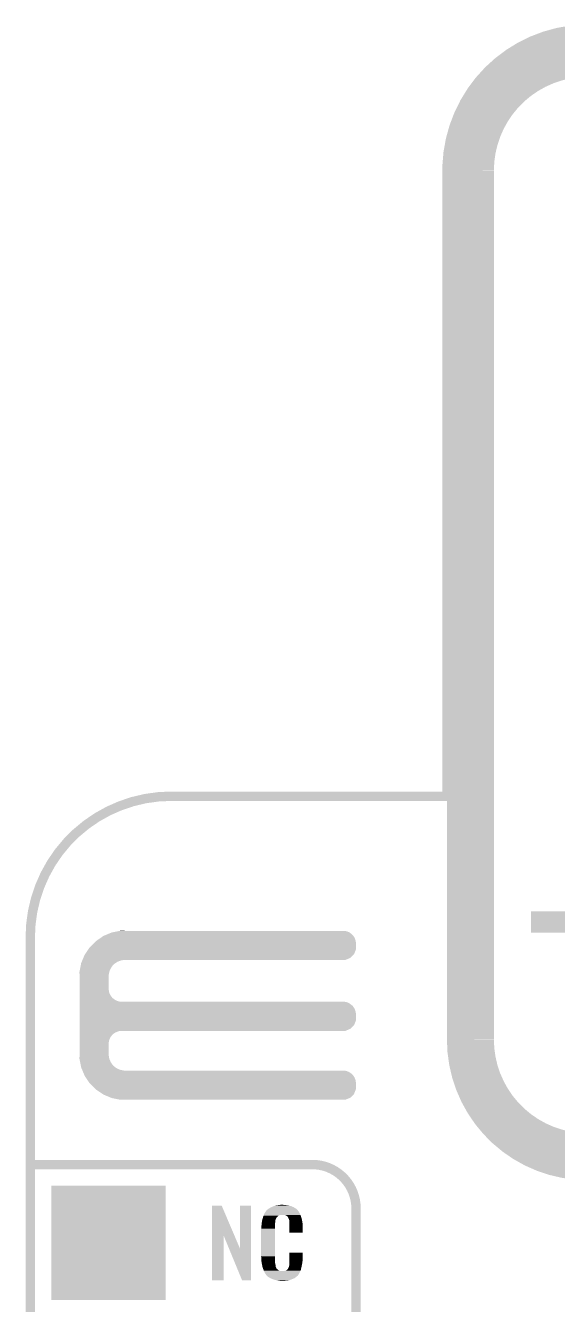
# Model space of a CAD drawing. Extents: x -1.3 to 24.2, y -3.9 to 39.2.
# Drawn here: x -1.35 to 7.28, y 16.78 to 37.51 of the extents above; entities that cross this region are included whole.
import ezdxf

# ---------------------------------------------------------------- set-up
doc = ezdxf.new("R2010")
doc.units = 0
doc.layers.get('0').update_dxf_attribs({"linetype": 'CONTINUOUS'})
for name, color, linetype in [('6DOF_IMU_14_CLICK_V100_GKO', 5, 'CONTINUOUS'), ('6DOF_IMU_14_CLICK_V100_GTO', 14, 'CONTINUOUS'), ('6DOF_IMU_14_CLICK_V100_GTS', 12, 'CONTINUOUS')]:
    doc.layers.add(name, color=color, linetype=linetype)

# ---------------------------------------------------------------- blocks, each defined once
blk = doc.blocks.new('SQUARE_28')
blk.add_solid([(0.9271, 0.9271), (0.9271, -0.9271), (-0.9271, 0.9271), (-0.9271, -0.9271)])

msp = doc.modelspace()

# ---------------------------------------------------------------- linework, layer by layer
at = {"layer": '6DOF_IMU_14_CLICK_V100_GKO', "const_width": 0.1524}
for points in [[(7.49046, 37.43198, 0.3663453), (5.48894, 35.23742)], [(1.016, 25.019, 0.4142136), (-1.27, 22.733)]]:
    msp.add_lwpolyline(points, format="xyb", dxfattribs=at)
for points in [[(1.016, 25.019), (5.4864, 25.019), (5.4864, 35.23742)], [(-1.27, -3.81), (-1.27, 22.733)]]:
    msp.add_lwpolyline(points, dxfattribs=at)
at = {"layer": '6DOF_IMU_14_CLICK_V100_GTO'}
for points, const_width in [([(7.76732, 37.0586, 0.4149966), (5.8674, 35.1536)], 0.762), ([(5.8674, 21.082, 0.4149969), (7.76732, 19.176994)], 0.762), ([(4.0132, 18.3388, 0.4142136), (3.302, 19.05)], 0.1524)]:
    msp.add_lwpolyline(points, format="xyb", dxfattribs=dict(at, const_width=const_width))
for points, const_width in [([(5.8674, 21.082), (5.8674, 35.1536)], 0.762), ([(6.85038, 22.97938), (10.12698, 22.97938)], 0.3429), ([(-1.27, 19.05), (3.302, 19.05)], 0.1524), ([(4.0132, -0.5588), (4.0132, 18.3388)], 0.1524)]:
    msp.add_lwpolyline(points, dxfattribs=dict(at, const_width=const_width))
for points in [[(0.004382, 22.791418), (0.053342, 22.81174), (3.934462, 22.791418), (3.905108, 22.81174)], [(0.053342, 22.81174), (0.066262, 22.814278), (3.905108, 22.81174), (3.901442, 22.814278)], [(0.066262, 22.814278), (0.143848, 22.829518), (3.901442, 22.814278), (3.863342, 22.829518)], [(0.143848, 22.829518), (0.18265, 22.83714), (3.863342, 22.829518), (3.822702, 22.83714)], [(0.18265, 22.83714), (0.195582, 22.83968), (0.26924, 22.83714), (0.195582, 22.83968)], [(-0.307338, 22.5679), (-0.254, 22.6187), (4.010658, 22.5679), (4.010658, 22.6187)], [(-0.254, 22.6187), (-0.224974, 22.649178), (4.010658, 22.6187), (4.01066, 22.649178)], [(-0.224974, 22.649178), (-0.203198, 22.67204), (4.01066, 22.649178), (4.006374, 22.67204)], [(-0.203198, 22.67204), (-0.17734, 22.689818), (4.006374, 22.67204), (4.00304, 22.689818)], [(-0.17734, 22.689818), (-0.121918, 22.727922), (4.00304, 22.689818), (3.9878, 22.727922)], [(-0.121918, 22.727922), (-0.081282, 22.75586), (3.9878, 22.727922), (3.968458, 22.75586)], [(-0.081282, 22.75586), (-0.069044, 22.76094), (3.968458, 22.75586), (3.96494, 22.76094)], [(-0.069044, 22.76094), (0.004382, 22.791418), (3.96494, 22.76094), (3.934462, 22.791418)], [(-0.422358, 22.36724), (-0.409706, 22.39772), (3.843016, 22.36724), (3.919216, 22.39772)], [(-0.409706, 22.39772), (-0.388618, 22.448522), (3.919216, 22.39772), (3.970016, 22.448522)], [(-0.388618, 22.448522), (-0.381702, 22.458682), (3.970016, 22.448522), (3.980176, 22.458682)], [(-0.381702, 22.458682), (-0.329824, 22.534876), (3.980176, 22.458682), (4.010658, 22.534876)], [(-0.329824, 22.534876), (-0.307338, 22.5679), (4.010658, 22.534876), (4.010658, 22.5679)], [(-0.47244, 22.171662), (-0.471444, 22.176738), (0.011684, 22.171662), (0.0127, 22.176738)], [(-0.471444, 22.176738), (-0.461962, 22.225002), (0.0127, 22.176738), (0.03302, 22.225002)], [(-0.461962, 22.225002), (-0.453482, 22.268178), (0.03302, 22.225002), (0.06096, 22.268178)], [(-0.453482, 22.268178), (-0.44949, 22.2885), (0.06096, 22.268178), (0.078738, 22.2885)], [(-0.44949, 22.2885), (-0.445996, 22.30628), (0.078738, 22.2885), (0.099058, 22.30628)], [(-0.445996, 22.30628), (-0.444498, 22.313902), (0.099058, 22.30628), (0.110838, 22.313902)], [(-0.444498, 22.313902), (-0.436066, 22.334218), (0.110838, 22.313902), (0.14224, 22.334218)], [(-0.436066, 22.334218), (-0.427632, 22.354538), (0.14224, 22.334218), (0.190498, 22.354538)], [(-0.427632, 22.354538), (-0.423414, 22.3647), (0.190498, 22.354538), (0.24384, 22.3647)], [(-0.423414, 22.3647), (-0.422358, 22.36724), (0.24384, 22.3647), (0.26924, 22.36724)], [(-0.470862, 22.125938), (-0.47244, 22.171662), (0.00254, 22.125938), (0.011684, 22.171662)], [(-0.4699, 22.098), (-0.470862, 22.125938), (0.00254, 22.098), (0.00254, 22.125938)], [(-0.4699, 21.879558), (-0.4699, 22.098), (0.00254, 21.879558), (0.00254, 22.098)], [(-0.4699, 21.838918), (-0.4699, 21.879558), (0.010162, 21.838918), (0.00254, 21.879558)], [(-0.4699, 21.800818), (-0.4699, 21.838918), (0.025402, 21.800818), (0.010162, 21.838918)], [(-0.4699, 21.76526), (-0.4699, 21.800818), (0.0508, 21.76526), (0.025402, 21.800818)], [(-0.4699, 21.750018), (-0.4699, 21.76526), (0.063502, 21.750018), (0.0508, 21.76526)], [(-0.4699, 21.73732), (-0.4699, 21.750018), (0.078742, 21.73732), (0.063502, 21.750018)], [(-0.4699, 21.71446), (-0.4699, 21.73732), (0.114302, 21.71446), (0.078742, 21.73732)], [(-0.4699, 21.69668), (-0.4699, 21.71446), (0.152402, 21.69668), (0.114302, 21.71446)], [(-0.4699, 21.68906), (-0.4699, 21.69668), (0.190502, 21.68906), (0.152402, 21.69668)], [(-0.4699, 21.681438), (-0.4699, 21.68906), (3.863342, 21.681438), (3.822702, 21.68906)], [(-0.4699, 21.663658), (-0.4699, 21.681438), (3.901442, 21.663658), (3.863342, 21.681438)], [(-0.4699, 21.6408), (-0.4699, 21.663658), (3.93446, 21.6408), (3.901442, 21.663658)], [(-0.4699, 21.628102), (-0.4699, 21.6408), (3.949698, 21.628102), (3.93446, 21.6408)], [(-0.4699, 21.612858), (-0.4699, 21.628102), (3.96494, 21.612858), (3.949698, 21.628102)], [(-0.4699, 21.577302), (-0.4699, 21.612858), (3.9878, 21.577302), (3.96494, 21.612858)], [(-0.4699, 21.539198), (-0.4699, 21.577302), (4.00304, 21.539198), (3.9878, 21.577302)], [(-0.4699, 21.498558), (-0.4699, 21.539198), (4.01066, 21.498558), (4.00304, 21.539198)], [(-0.4699, 21.384256), (-0.4699, 21.498558), (4.010658, 21.384256), (4.01066, 21.498558)], [(-0.4699, 21.308062), (-0.4699, 21.384256), (3.980178, 21.308062), (4.010658, 21.384256)], [(-0.4699, 21.249638), (-0.4699, 21.308062), (3.919216, 21.249638), (3.980178, 21.308062)], [(-0.4699, 21.21662), (-0.4699, 21.249638), (3.843016, 21.21662), (3.919216, 21.249638)], [(-0.4699, 21.206458), (-0.4699, 21.21662), (0.152398, 21.206458), (0.190496, 21.21662)], [(-0.4699, 21.191218), (-0.4699, 21.206458), (0.1143, 21.191218), (0.152398, 21.206458)], [(-0.4699, 21.16836), (-0.4699, 21.191218), (0.07874, 21.16836), (0.1143, 21.191218)], [(-0.4699, 21.155658), (-0.4699, 21.16836), (0.063498, 21.155658), (0.07874, 21.16836)], [(-0.4699, 21.14042), (-0.4699, 21.155658), (0.0508, 21.14042), (0.063498, 21.155658)], [(-0.4699, 21.104862), (-0.4699, 21.14042), (0.0254, 21.104862), (0.0508, 21.14042)], [(-0.4699, 21.066758), (-0.4699, 21.104862), (0.01016, 21.066758), (0.0254, 21.104862)], [(-0.4699, 21.026118), (-0.4699, 21.066758), (0.00254, 21.026118), (0.01016, 21.066758)], [(-0.4699, 20.8407), (-0.4699, 21.026118), (0.00254, 20.8407), (0.00254, 21.026118)], [(-0.47244, 20.767042), (-0.470776, 20.815298), (0.011734, 20.767042), (0.00254, 20.815298)], [(-0.47144, 20.761958), (-0.47244, 20.767042), (0.012702, 20.761958), (0.011734, 20.767042)], [(-0.461962, 20.7137), (-0.47144, 20.761958), (0.033022, 20.7137), (0.012702, 20.761958)], [(-0.470776, 20.815298), (-0.4699, 20.8407), (0.00254, 20.815298), (0.00254, 20.8407)], [(-0.453478, 20.670518), (-0.461962, 20.7137), (0.06096, 20.670518), (0.033022, 20.7137)], [(-0.449488, 20.650198), (-0.453478, 20.670518), (0.07874, 20.650198), (0.06096, 20.670518)], [(-0.445996, 20.63242), (-0.449488, 20.650198), (0.099062, 20.63242), (0.07874, 20.650198)], [(-0.4445, 20.624802), (-0.445996, 20.63242), (0.110836, 20.624802), (0.099062, 20.63242)], [(-0.436064, 20.60448), (-0.4445, 20.624802), (0.142238, 20.60448), (0.110836, 20.624802)], [(-0.42763, 20.58416), (-0.436064, 20.60448), (0.190502, 20.58416), (0.142238, 20.60448)], [(-0.423412, 20.574), (-0.42763, 20.58416), (0.243842, 20.574), (0.190502, 20.58416)], [(-0.419194, 20.563838), (-0.423412, 20.574), (3.863342, 20.563838), (3.822702, 20.574)], [(-0.412868, 20.548598), (-0.419194, 20.563838), (3.901442, 20.548598), (3.863342, 20.563838)], [(-0.40338, 20.525738), (-0.412868, 20.548598), (3.934462, 20.525738), (3.901442, 20.548598)], [(-0.397054, 20.5105), (-0.40338, 20.525738), (3.9497, 20.5105), (3.934462, 20.525738)], [(-0.391782, 20.497796), (-0.397054, 20.5105), (3.96494, 20.497796), (3.9497, 20.5105)], [(-0.38862, 20.490178), (-0.391782, 20.497796), (3.96984, 20.490178), (3.96494, 20.497796)], [(-0.369994, 20.462242), (-0.38862, 20.490178), (3.9878, 20.462242), (3.96984, 20.490178)], [(-0.344592, 20.424138), (-0.369994, 20.462242), (4.00304, 20.424138), (3.9878, 20.462242)], [(-0.317498, 20.383498), (-0.344592, 20.424138), (4.01066, 20.383498), (4.00304, 20.424138)], [(-0.30734, 20.36826), (-0.317498, 20.383498), (4.010658, 20.36826), (4.01066, 20.383498)], [(-0.254, 20.31746), (-0.30734, 20.36826), (4.010658, 20.31746), (4.010658, 20.36826)], [(-0.208034, 20.269196), (-0.254, 20.31746), (4.010658, 20.269196), (4.010658, 20.31746)], [(-0.203202, 20.264122), (-0.208034, 20.269196), (4.008628, 20.264122), (4.010658, 20.269196)], [(-0.096522, 20.193002), (-0.203202, 20.264122), (3.980176, 20.193002), (4.008628, 20.264122)], [(-0.081282, 20.182842), (-0.096522, 20.193002), (3.970016, 20.182842), (3.980176, 20.193002)], [(0.041106, 20.13204), (-0.081282, 20.182842), (3.919216, 20.13204), (3.970016, 20.182842)], [(0.053338, 20.126962), (0.041106, 20.13204), (3.90652, 20.126962), (3.919216, 20.13204)], [(0.18265, 20.10156), (0.053338, 20.126962), (3.843016, 20.10156), (3.90652, 20.126962)], [(0.195578, 20.09902), (0.18265, 20.10156), (0.195578, 20.09902), (0.26924, 20.10156)], [(1.678954, 17.896718), (1.678962, 18.384504), (2.041948, 17.896718), (1.833884, 18.384504)], [(1.678962, 18.384504), (1.678964, 18.38452), (1.833884, 18.384504), (1.678964, 18.38452)], [(2.12852, 17.693758), (2.128542, 18.384496), (2.308846, 17.693758), (2.30886, 18.384496)], [(2.128542, 18.384496), (2.128544, 18.38452), (2.30886, 18.384496), (2.128544, 18.38452)], [(2.518208, 18.23466), (2.52008, 18.239738), (3.110774, 18.23466), (3.10896, 18.239738)], [(2.52008, 18.239738), (2.524762, 18.252442), (3.10896, 18.239738), (3.102032, 18.252442)], [(2.524762, 18.252442), (2.53462, 18.26768), (3.102032, 18.252442), (3.09372, 18.26768)], [(2.53462, 18.26768), (2.549408, 18.290536), (3.09372, 18.26768), (3.083562, 18.290536)], [(2.549408, 18.290536), (2.5527, 18.295622), (3.083562, 18.290536), (3.07848, 18.295622)], [(2.5527, 18.295622), (2.552724, 18.29816), (3.07848, 18.295622), (3.075944, 18.29816)], [(2.552724, 18.29816), (2.555246, 18.298168), (3.075944, 18.29816), (3.075936, 18.298168)], [(2.555246, 18.298168), (2.557272, 18.300702), (3.075936, 18.298168), (3.073402, 18.300702)], [(2.557272, 18.300702), (2.56133, 18.305776), (3.073402, 18.300702), (3.070862, 18.305776)], [(2.56133, 18.305776), (2.5654, 18.310862), (3.070862, 18.305776), (3.066504, 18.310862)], [(2.5654, 18.310862), (2.579912, 18.32356), (3.066504, 18.310862), (3.055622, 18.32356)], [(2.579912, 18.32356), (2.585722, 18.328642), (3.055622, 18.32356), (3.048508, 18.328642)], [(2.585722, 18.328642), (2.598784, 18.336262), (3.048508, 18.328642), (3.03784, 18.336262)], [(2.598784, 18.336262), (2.6162, 18.34642), (3.03784, 18.336262), (3.02091, 18.34642)], [(2.6162, 18.34642), (2.639784, 18.35912), (3.02091, 18.34642), (2.99974, 18.35912)], [(2.639784, 18.35912), (2.64922, 18.3642), (2.99974, 18.35912), (2.98813, 18.3642)], [(2.64922, 18.3642), (2.674618, 18.37436), (2.98813, 18.3642), (2.964908, 18.37436)], [(2.674618, 18.37436), (2.682238, 18.3769), (2.964908, 18.37436), (2.959102, 18.3769)], [(2.682238, 18.3769), (2.69748, 18.38198), (2.959102, 18.3769), (2.938782, 18.38198)], [(2.69748, 18.38198), (2.714414, 18.38706), (2.938782, 18.38198), (2.91846, 18.38706)], [(2.714414, 18.38706), (2.722882, 18.3896), (2.91846, 18.38706), (2.89814, 18.3896)], [(2.722882, 18.3896), (2.75336, 18.39214), (2.89814, 18.3896), (2.87782, 18.39214)], [(2.75336, 18.39214), (2.7686, 18.39468), (2.87782, 18.39214), (2.862582, 18.39468)], [(2.7686, 18.39468), (2.783842, 18.39722), (2.847342, 18.39468), (2.834642, 18.39722)], [(2.4765, 18.04162), (2.47904, 18.0594), (2.69748, 18.04162), (2.69748, 18.0594)], [(2.4765, 18.023842), (2.4765, 18.04162), (2.69748, 18.023842), (2.69748, 18.04162)], [(2.47904, 18.0594), (2.479322, 18.061938), (2.69748, 18.0594), (2.69748, 18.061938)], [(2.479322, 18.061938), (2.48158, 18.08226), (2.69748, 18.061938), (2.70002, 18.08226)], [(2.48158, 18.08226), (2.483836, 18.102578), (2.70002, 18.08226), (2.70002, 18.102578)], [(2.483836, 18.102578), (2.48412, 18.10512), (2.70002, 18.102578), (2.700528, 18.10512)], [(2.48412, 18.10512), (2.485722, 18.115278), (2.700528, 18.10512), (2.70256, 18.115278)], [(2.485722, 18.115278), (2.487728, 18.127978), (2.70256, 18.115278), (2.70256, 18.127978)], [(2.487728, 18.127978), (2.489332, 18.138138), (2.70256, 18.127978), (2.7051, 18.138138)], [(2.489332, 18.138138), (2.490134, 18.143218), (2.7051, 18.138138), (2.7051, 18.143218)], [(2.490134, 18.143218), (2.49174, 18.153382), (2.7051, 18.143218), (2.70787, 18.153382)], [(2.49174, 18.153382), (2.497072, 18.171158), (2.70787, 18.153382), (2.712718, 18.171158)], [(2.497072, 18.171158), (2.503928, 18.194018), (2.712718, 18.171158), (2.725418, 18.194018)], [(2.503928, 18.194018), (2.506978, 18.20418), (2.725418, 18.194018), (2.735582, 18.20418)], [(2.506978, 18.20418), (2.512592, 18.219416), (2.735582, 18.20418), (2.750822, 18.219416)], [(2.512592, 18.219416), (2.518208, 18.234658), (2.750822, 18.219416), (2.788916, 18.234658)], [(2.518208, 18.234658), (2.518208, 18.23466), (2.788916, 18.234658), (2.837178, 18.23466)], [(2.85496, 18.23212), (2.837178, 18.23466), (3.111682, 18.23212), (3.110774, 18.23466)], [(2.867658, 18.22958), (2.85496, 18.23212), (3.112588, 18.22958), (3.111682, 18.23212)], [(2.893056, 18.216882), (2.867658, 18.22958), (3.117124, 18.216882), (3.112588, 18.22958)], [(2.898138, 18.211802), (2.893056, 18.216882), (3.118938, 18.211802), (3.117124, 18.216882)], [(2.903584, 18.20418), (2.898138, 18.211802), (3.121658, 18.20418), (3.118938, 18.211802)], [(2.910838, 18.194022), (2.903584, 18.20418), (3.124648, 18.194022), (3.121658, 18.20418)], [(2.921, 18.17116), (2.910838, 18.194022), (3.131372, 18.17116), (3.124648, 18.194022)], [(2.925064, 18.161002), (2.921, 18.17116), (3.13436, 18.161002), (3.131372, 18.17116)], [(2.92608, 18.15846), (2.925064, 18.161002), (3.134846, 18.15846), (3.13436, 18.161002)], [(2.928618, 18.153384), (2.92608, 18.15846), (3.135812, 18.153384), (3.134846, 18.15846)], [(2.92862, 18.150842), (2.928618, 18.153384), (3.136296, 18.150842), (3.135812, 18.153384)], [(2.93116, 18.138142), (2.92862, 18.150842), (3.138714, 18.138142), (3.136296, 18.150842)], [(2.93116, 18.120358), (2.93116, 18.138142), (3.142102, 18.120358), (3.138714, 18.138142)], [(2.932138, 18.107658), (2.93116, 18.120358), (3.14452, 18.107658), (3.142102, 18.120358)], [(2.9337, 18.08734), (2.932138, 18.107658), (3.145404, 18.08734), (3.14452, 18.107658)], [(2.9337, 18.04924), (2.9337, 18.08734), (3.14706, 18.04924), (3.145404, 18.08734)], [(2.9337, 17.947664), (2.9337, 18.04924), (3.147036, 17.947664), (3.14706, 18.04924)], [(1.67894, 17.175504), (1.678954, 17.896718), (1.866876, 17.175504), (1.8669, 17.896718)], [(1.95053, 17.693758), (1.8669, 17.896718), (2.12852, 17.693758), (2.041948, 17.896718)], [(2.47396, 18.011142), (2.4765, 18.023842), (2.69748, 18.011142), (2.69748, 18.023842)], [(2.47396, 17.56156), (2.47396, 18.011142), (2.69748, 17.56156), (2.69748, 18.011142)], [(3.147036, 17.94764), (2.9337, 17.947664), (3.147036, 17.94764), (3.147036, 17.947664)], [(2.164076, 17.175496), (1.95053, 17.693758), (2.308836, 17.175496), (2.308846, 17.693758)], [(2.933704, 17.498058), (2.933722, 17.622496), (3.14706, 17.498058), (3.14706, 17.622496)], [(2.933722, 17.622496), (2.933724, 17.62252), (3.14706, 17.622496), (2.933724, 17.62252)], [(2.476312, 17.49806), (2.47396, 17.56156), (2.69748, 17.49806), (2.69748, 17.56156)], [(2.4765, 17.492982), (2.476312, 17.49806), (2.698206, 17.492982), (2.69748, 17.49806)], [(2.47871, 17.480278), (2.4765, 17.492982), (2.70002, 17.480278), (2.698206, 17.492982)], [(2.482686, 17.457418), (2.47871, 17.480278), (2.70002, 17.457418), (2.70002, 17.480278)], [(2.48666, 17.43456), (2.482686, 17.457418), (2.704834, 17.43456), (2.70002, 17.457418)], [(2.491742, 17.40916), (2.48666, 17.43456), (2.71018, 17.40916), (2.704834, 17.43456)], [(2.496314, 17.386298), (2.491742, 17.40916), (2.712722, 17.386298), (2.71018, 17.40916)], [(2.921002, 17.383762), (2.92862, 17.409162), (3.12674, 17.383762), (3.132716, 17.409162)], [(2.92862, 17.409162), (2.928622, 17.411704), (3.132716, 17.409162), (3.133314, 17.411704)], [(2.928622, 17.411704), (2.93116, 17.416784), (3.133314, 17.411704), (3.134508, 17.416784)], [(2.93116, 17.4498), (2.933064, 17.46504), (3.139946, 17.4498), (3.14198, 17.46504)], [(2.93116, 17.426942), (2.93116, 17.4498), (3.1369, 17.426942), (3.139946, 17.4498)], [(2.93116, 17.416784), (2.93116, 17.426942), (3.134508, 17.416784), (3.1369, 17.426942)], [(2.933064, 17.46504), (2.9337, 17.470122), (3.14198, 17.46504), (3.142706, 17.470122)], [(2.9337, 17.48282), (2.933704, 17.498058), (3.14452, 17.48282), (3.14706, 17.498058)], [(2.9337, 17.470122), (2.9337, 17.48282), (3.142706, 17.470122), (3.14452, 17.48282)], [(2.49682, 17.383762), (2.496314, 17.386298), (2.713992, 17.383762), (2.712722, 17.386298)], [(2.504142, 17.365982), (2.49682, 17.383762), (2.722882, 17.365982), (2.713992, 17.383762)], [(2.50519, 17.363436), (2.504142, 17.365982), (2.725422, 17.363436), (2.722882, 17.365982)], [(2.50728, 17.358362), (2.50519, 17.363436), (2.727964, 17.358362), (2.725422, 17.363436)], [(2.509372, 17.353278), (2.50728, 17.358362), (2.735582, 17.353278), (2.727964, 17.358362)], [(2.51251, 17.34566), (2.509372, 17.353278), (2.7432, 17.34566), (2.735582, 17.353278)], [(2.5146, 17.34058), (2.51251, 17.34566), (2.750822, 17.34058), (2.7432, 17.34566)], [(2.516554, 17.3355), (2.5146, 17.34058), (2.758442, 17.3355), (2.750822, 17.34058)], [(2.519486, 17.32788), (2.516554, 17.3355), (2.773684, 17.32788), (2.758442, 17.3355)], [(2.52144, 17.3228), (2.519486, 17.32788), (2.819402, 17.3228), (2.773684, 17.32788)], [(2.5273, 17.30756), (2.52144, 17.3228), (3.102236, 17.30756), (3.109406, 17.3228)], [(2.534358, 17.29486), (2.5273, 17.30756), (3.09626, 17.29486), (3.102236, 17.30756)], [(2.540002, 17.284698), (2.534358, 17.29486), (3.090162, 17.284698), (3.09626, 17.29486)], [(2.55016, 17.26946), (2.540002, 17.284698), (3.08102, 17.26946), (3.090162, 17.284698)], [(2.552694, 17.266926), (2.55016, 17.26946), (3.079498, 17.266926), (3.08102, 17.26946)], [(2.5527, 17.264384), (2.552694, 17.266926), (3.077974, 17.264384), (3.079498, 17.266926)], [(2.559234, 17.25676), (2.5527, 17.264384), (3.0734, 17.25676), (3.077974, 17.264384)], [(2.563586, 17.25168), (2.559234, 17.25676), (3.070856, 17.25168), (3.0734, 17.25676)], [(2.567938, 17.2466), (2.563586, 17.25168), (3.064508, 17.2466), (3.070856, 17.25168)], [(2.573866, 17.24152), (2.567938, 17.2466), (3.05816, 17.24152), (3.064508, 17.2466)], [(2.585718, 17.23136), (2.573866, 17.24152), (3.046308, 17.23136), (3.05816, 17.24152)], [(2.593848, 17.22628), (2.585718, 17.23136), (3.040382, 17.22628), (3.046308, 17.23136)], [(2.6223, 17.2085), (2.593848, 17.22628), (3.014982, 17.2085), (3.040382, 17.22628)], [(2.62636, 17.205962), (2.6223, 17.2085), (3.009058, 17.205962), (3.014982, 17.2085)], [(2.659016, 17.19326), (2.62636, 17.205962), (2.97942, 17.19326), (3.009058, 17.205962)], [(2.819402, 17.3228), (2.829562, 17.322802), (3.109406, 17.3228), (3.109408, 17.322802)], [(2.829562, 17.322802), (2.837184, 17.32534), (3.109408, 17.322802), (3.110602, 17.32534)], [(2.847342, 17.32534), (2.872742, 17.33042), (3.110602, 17.32534), (3.112992, 17.33042)], [(2.872742, 17.33042), (2.885436, 17.338038), (3.112992, 17.33042), (3.116578, 17.338038)], [(2.885436, 17.338038), (2.88544, 17.33804), (3.116578, 17.338038), (3.116578, 17.33804)], [(2.88544, 17.33804), (2.895602, 17.34566), (3.116578, 17.33804), (3.118272, 17.34566)], [(2.895602, 17.34566), (2.89814, 17.345684), (3.118272, 17.34566), (3.118276, 17.345684)], [(2.89814, 17.345684), (2.898146, 17.350746), (3.118276, 17.345684), (3.119402, 17.350746)], [(2.898146, 17.350746), (2.908302, 17.360902), (3.119402, 17.350746), (3.121658, 17.360902)], [(2.908302, 17.360902), (2.921, 17.38376), (3.121658, 17.360902), (3.12674, 17.38376)], [(2.921, 17.38376), (2.921002, 17.383762), (3.12674, 17.38376), (3.12674, 17.383762)], [(1.866876, 17.17548), (1.67894, 17.175504), (1.866876, 17.17548), (1.866876, 17.175504)], [(2.308836, 17.17548), (2.164076, 17.175496), (2.308836, 17.17548), (2.308836, 17.175496)], [(2.67208, 17.188178), (2.659016, 17.19326), (2.96635, 17.188178), (2.97942, 17.19326)], [(2.715258, 17.17548), (2.67208, 17.188178), (2.933698, 17.17548), (2.96635, 17.188178)], [(2.742354, 17.1704), (2.715258, 17.17548), (2.910838, 17.1704), (2.933698, 17.17548)], [(2.7559, 17.16786), (2.742354, 17.1704), (2.8829, 17.16786), (2.910838, 17.1704)], [(2.77368, 17.16532), (2.7559, 17.16786), (2.867658, 17.16532), (2.8829, 17.16786)], [(2.801618, 17.16278), (2.788918, 17.16532), (2.852418, 17.16278), (2.867658, 17.16532)]]:
    msp.add_solid(points, dxfattribs=at)

# ---------------------------------------------------------------- block references
at = {"layer": '6DOF_IMU_14_CLICK_V100_GTS'}
msp.add_blockref('SQUARE_28', (0, 17.78), dxfattribs=at)

doc.saveas('drawing.dxf')
